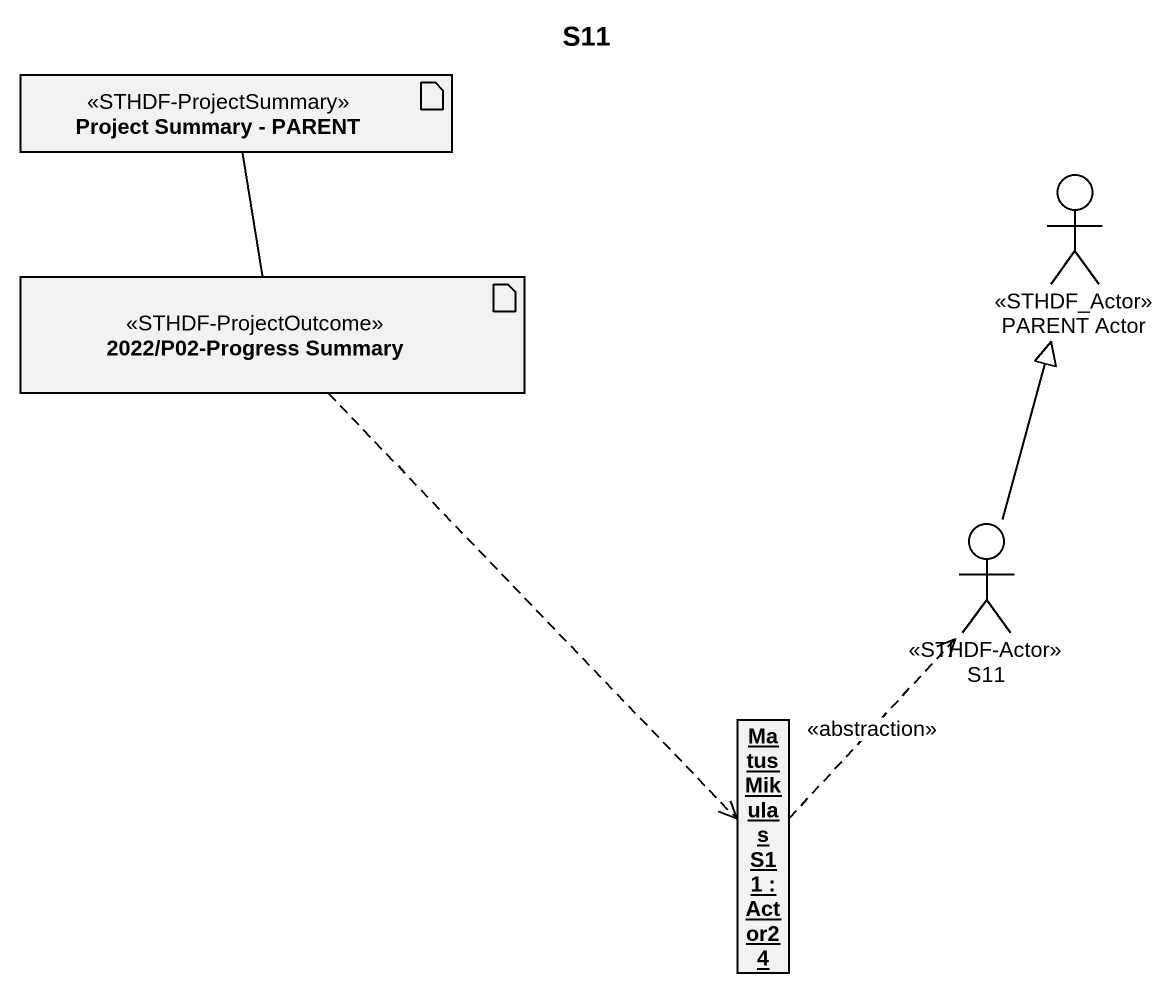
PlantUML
@startuml
title S11
allowmixing
hide circle
hide empty members
artifact "Project Summary - PARENT" as Project_Summary_PARENT <<STHDF-ProjectSummary>>
actor "PARENT Actor" as PARENT_Actor <<STHDF_Actor>>
artifact "2022/P02-Progress Summary" as a2022_P02_Progress_Summary <<STHDF-ProjectOutcome>>
actor S11 <<STHDF-Actor>>
object "Matus Mikulas S11 : Actor24" as Matus_Mikulas_S11
a2022_P02_Progress_Summary -up- Project_Summary_PARENT
a2022_P02_Progress_Summary ..> Matus_Mikulas_S11
S11 -up-|> PARENT_Actor
Matus_Mikulas_S11 .up.> S11 : <<abstraction>>
@enduml
